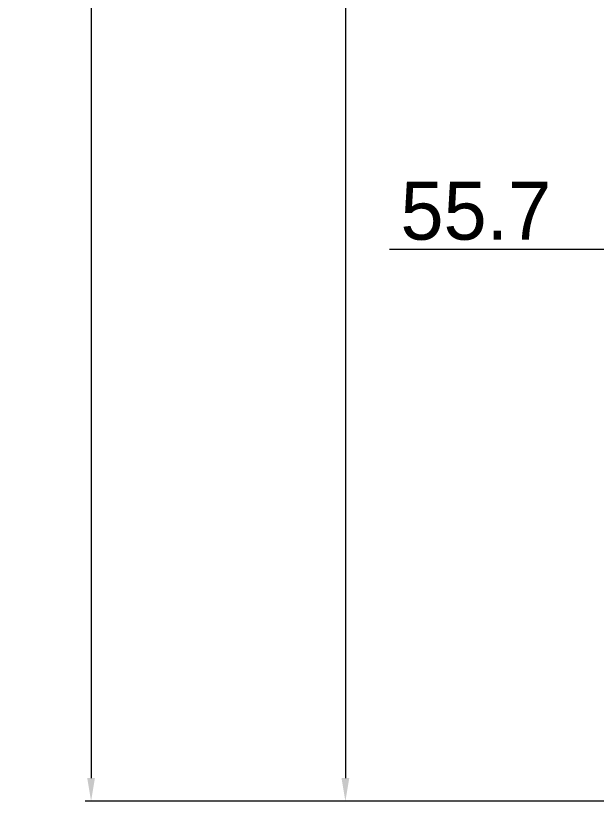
# Model space of a CAD drawing. Extents: x 16296684858 to 16296688009, y -37409618718 to -37409616409.
# Drawn here: x 16296686442.9 to 16296686643.2, y -37409618202.1 to -37409617930.8 of the extents above; entities that cross this region are included whole.
import ezdxf

# ---------------------------------------------------------------- set-up
doc = ezdxf.new("R2010")
doc.units = 0
doc.header["$LTSCALE"] = 10
doc.header["$MEASUREMENT"] = 0
doc.header["$PDMODE"] = 3
doc.header["$PDSIZE"] = -10
doc.layers.get('0').update_dxf_attribs({"linetype": 'CONTINUOUS'})
doc.layers.get('DEFPOINTS').update_dxf_attribs({"linetype": 'CONTINUOUS'})
doc.styles.add('Daelim Dimension', font='')
doc.styles.get('Daelim Dimension').set_extended_font_data('나눔고딕')
doc.dimstyles.new('DEFAULT', dxfattribs={"dimscale": 2, "dimtxt": 2, "dimasz": 2, "dimexe": 0, "dimexo": 2, "dimgap": 1, "dimtad": 1, "dimdec": 1, "dimzin": 9, "dimdsep": 46, "dimtxsty": 'Daelim Dimension', "dimcen": 0.5, "dimclrd": 252, "dimclre": 252, "dimclrt": 3, "dimadec": 1, "dimazin": 0, "dimtfac": 1, "dimtdec": 1, "dimtix": 1, "dimtmove": 0, "dimatfit": 3, "dimfxl": 1, "dimtolj": 1, "dimtzin": 1, "dimlwd": 9, "dimlwe": 9, "dimarcsym": 0})

# ---------------------------------------------------------------- blocks, each defined once
blk = doc.blocks.new('*D3')
at = {"color": 5, "lineweight": 9, "ltscale": 0.5, "transparency": 16777216}
for p, q in [((16296686647.237181, -37409618243.867683), (16296686647.237181, -37409618009.604767)), ((16296686702.95694, -37409618070.221809), (16296686702.95694, -37409618009.604767)), ((16296686647.237181, -37409618011.604767), (16296686571.895611, -37409618011.604767)), ((16296686694.95694, -37409618011.604767), (16296686655.237181, -37409618011.604767))]:
    blk.add_line(p, q, dxfattribs=at)
at = {"color": 5, "ltscale": 0.5, "transparency": 16777216}
for points in [[(16296686655.237181, -37409618010.271431), (16296686655.237181, -37409618012.938103), (16296686647.237181, -37409618011.604767)], [(16296686694.95694, -37409618010.271431), (16296686694.95694, -37409618012.938103), (16296686702.95694, -37409618011.604767)]]:
    blk.add_solid(points, dxfattribs=at)
at = {"layer": 'DEFPOINTS', "color": 0, "ltscale": 0.5, "transparency": 16777216}
for p in [(16296686702.95694, -37409618011.604767), (16296686702.95694, -37409618074.221809), (16296686647.237181, -37409618247.867683)]:
    blk.add_point(p, dxfattribs=at)
at = {"color": 7, "ltscale": 0.5, "transparency": 16777216, "insert": (16296686601.663851, -37409617998.317207), "char_height": 20, "attachment_point": 5, "style": 'Daelim Dimension'}
blk.add_mtext('\\A1;55.7', dxfattribs=at)
blk = doc.blocks.new('*D13')
at = {"color": 5, "lineweight": 9, "ltscale": 0.5, "transparency": 16777216}
for p, q in [((16296686643.23719, -37409617535.35121), (16296686554.64207, -37409617535.35121)), ((16296686556.64207, -37409617543.35121), (16296686556.64207, -37409618194.14514)), ((16296686643.23719, -37409618202.14514), (16296686554.64207, -37409618202.14514))]:
    blk.add_line(p, q, dxfattribs=at)
at = {"color": 5, "ltscale": 0.5, "transparency": 16777216}
for points in [[(16296686555.30873, -37409617543.35121), (16296686557.9754, -37409617543.35121), (16296686556.64207, -37409617535.35121)], [(16296686555.30873, -37409618194.14514), (16296686557.9754, -37409618194.14514), (16296686556.64207, -37409618202.14514)]]:
    blk.add_solid(points, dxfattribs=at)
at = {"layer": 'DEFPOINTS', "color": 0, "ltscale": 0.5, "transparency": 16777216}
for p in [(16296686647.23719, -37409617535.35121), (16296686556.64207, -37409618202.14514), (16296686647.23719, -37409618202.14514)]:
    blk.add_point(p, dxfattribs=at)
at = {"color": 7, "ltscale": 0.5, "transparency": 16777216, "insert": (16296686543.75507, -37409617868.74818), "char_height": 20, "attachment_point": 5, "rotation": 90, "style": 'Daelim Dimension'}
blk.add_mtext('\\A1;870', dxfattribs=at)
blk = doc.blocks.new('*D16')
at = {"color": 5, "lineweight": 9, "ltscale": 0.5, "transparency": 16777216}
for p, q in [((16296686685.13718, -37409617494.464821), (16296686466.86311, -37409617494.464821)), ((16296686468.86311, -37409617502.464821), (16296686468.86311, -37409618194.145073)), ((16296686660.62834, -37409618202.145073), (16296686466.86311, -37409618202.145073))]:
    blk.add_line(p, q, dxfattribs=at)
at = {"color": 5, "ltscale": 0.5, "transparency": 16777216}
for points in [[(16296686467.529779, -37409617502.464821), (16296686470.19644, -37409617502.464821), (16296686468.86311, -37409617494.464821)], [(16296686467.529779, -37409618194.145073), (16296686470.19644, -37409618194.145073), (16296686468.86311, -37409618202.145073)]]:
    blk.add_solid(points, dxfattribs=at)
at = {"layer": 'DEFPOINTS', "color": 0, "ltscale": 0.5, "transparency": 16777216}
for p in [(16296686689.13718, -37409617494.464821), (16296686468.86311, -37409618202.145073), (16296686664.62834, -37409618202.145073)]:
    blk.add_point(p, dxfattribs=at)
at = {"color": 7, "ltscale": 0.5, "transparency": 16777216, "insert": (16296686455.97611, -37409617848.304947), "char_height": 20, "attachment_point": 5, "rotation": 90, "style": 'Daelim Dimension'}
blk.add_mtext('\\A1;908', dxfattribs=at)

msp = doc.modelspace()

# ---------------------------------------------------------------- dimensions: what is measured, and where the dimension line sits
at = {"ltscale": 0.5}
for base, p1, p2, text, picture, middle in [((16296686468.86311, -37409618202.145073), (16296686689.137171, -37409617494.464813), (16296686664.62833, -37409618202.145058), '908', '*D16', (16296686468.8631, -37409617848.304947)), ((16296686556.642071, -37409618202.145142), (16296686647.237181, -37409617535.351196), (16296686647.237181, -37409618202.145126), '870', '*D13', (16296686556.64205, -37409617868.748177))]:
    dim = msp.add_linear_dim(base=base, p1=p1, p2=p2, angle=90, text=text, dimstyle='DEFAULT', override={"dimtxt": 10, "dimasz": 4, "dimexe": 1, "dimdec": 0, "dimclrd": 5, "dimclre": 5, "dimclrt": 7}, dxfattribs=at)
    dim.commit()
    dim.dimension.update_dxf_attribs({"geometry": picture, "text_midpoint": middle, "dimtype": 160})
dim = msp.add_linear_dim(base=(16296686702.95694, -37409618011.604767), p1=(16296686647.237181, -37409618247.867683), p2=(16296686702.95694, -37409618074.221809), text='55.7', dimstyle='DEFAULT', override={"dimtxt": 10, "dimasz": 4, "dimexe": 1, "dimdec": 0, "dimclrd": 5, "dimclre": 5, "dimclrt": 7}, dxfattribs=at)
dim.commit()
dim.dimension.update_dxf_attribs({"geometry": '*D3', "text_midpoint": (16296686601.663851, -37409618011.604767), "dimtype": 160})

doc.saveas('drawing.dxf')
